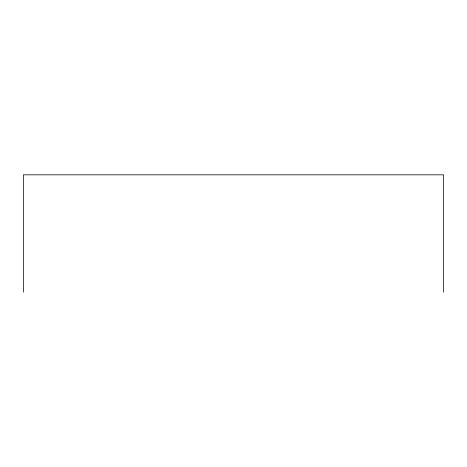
<?xml version="1.0" encoding="UTF-8"?>
<svg xmlns="http://www.w3.org/2000/svg" width="467" height="467" viewBox="0 0 467 467"><rect width="100%" height="100%" fill="white"/><g stroke="black" fill="none" stroke-linecap="round" stroke-linejoin="round"><path stroke-width="0.7" d="M443.65 292.179L443.65 174.821L23.35 174.821L23.35 292.179"/></g></svg>
